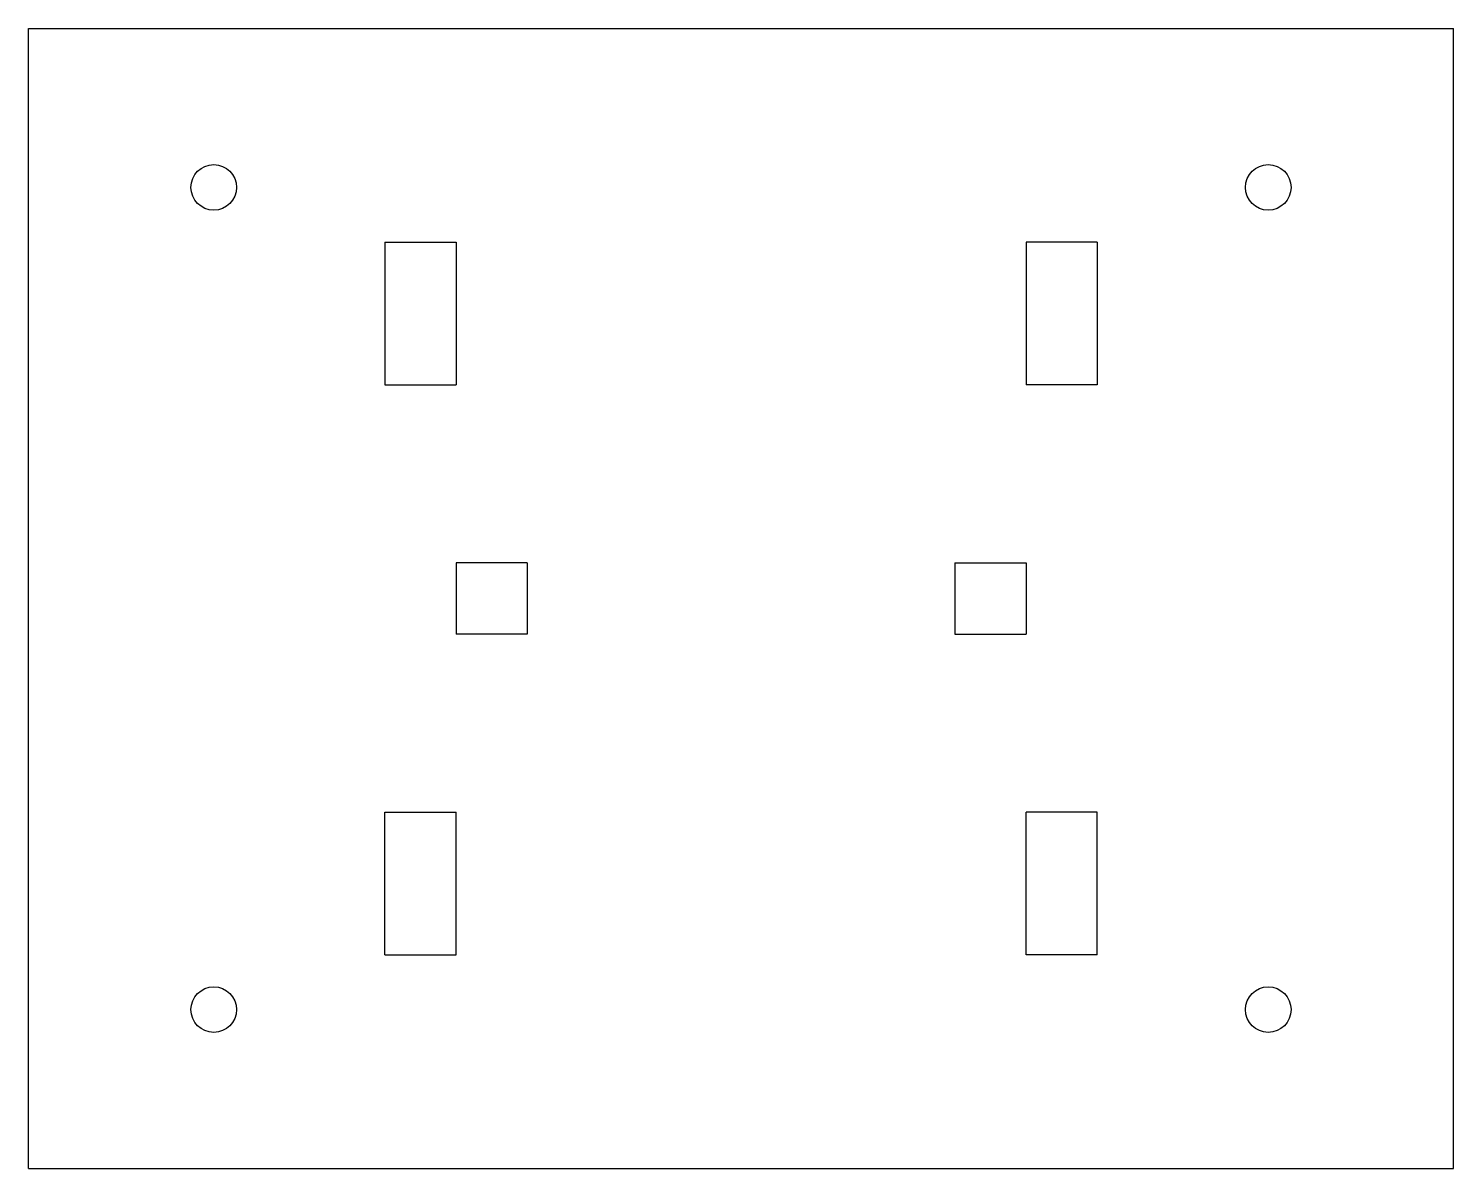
# Model space of a CAD drawing. Extents: x 0 to 100, y -80 to 0.
import ezdxf

# ---------------------------------------------------------------- set-up
doc = ezdxf.new("R2010")
doc.units = 0
doc.layers.add('VISIBLE', color=7, linetype='CONTINUOUS')

msp = doc.modelspace()

# ---------------------------------------------------------------- linework, layer by layer
at = {"layer": 'VISIBLE'}
for p, q in [((0, 0), (100, 0)), ((0, -80), (0, 0)), ((100, -80), (100, 0)), ((25, -15), (25, -25)), ((25, -15), (30, -15)), ((30, -15), (30, -25)), ((75, -15), (70, -15)), ((70, -15), (70, -25)), ((75, -15), (75, -25)), ((25, -25), (30, -25)), ((75, -25), (70, -25)), ((35, -37.5), (30, -37.5)), ((30, -37.5), (30, -42.5)), ((35, -37.5), (35, -42.5)), ((65, -37.5), (65, -42.5)), ((65, -37.5), (70, -37.5)), ((70, -37.5), (70, -42.5)), ((35, -42.5), (30, -42.5)), ((65, -42.5), (70, -42.5)), ((25, -65), (25, -55)), ((25, -55), (30, -55)), ((30, -65), (30, -55)), ((70, -65), (70, -55)), ((75, -55), (70, -55)), ((75, -65), (75, -55)), ((25, -65), (30, -65)), ((75, -65), (70, -65)), ((0, -80), (100, -80))]:
    msp.add_line(p, q, dxfattribs=at)
for centre in [(13, -11.15), (87, -11.15), (13, -68.85), (87, -68.85)]:
    msp.add_circle(centre, 1.6, dxfattribs=at)

doc.saveas('drawing.dxf')
